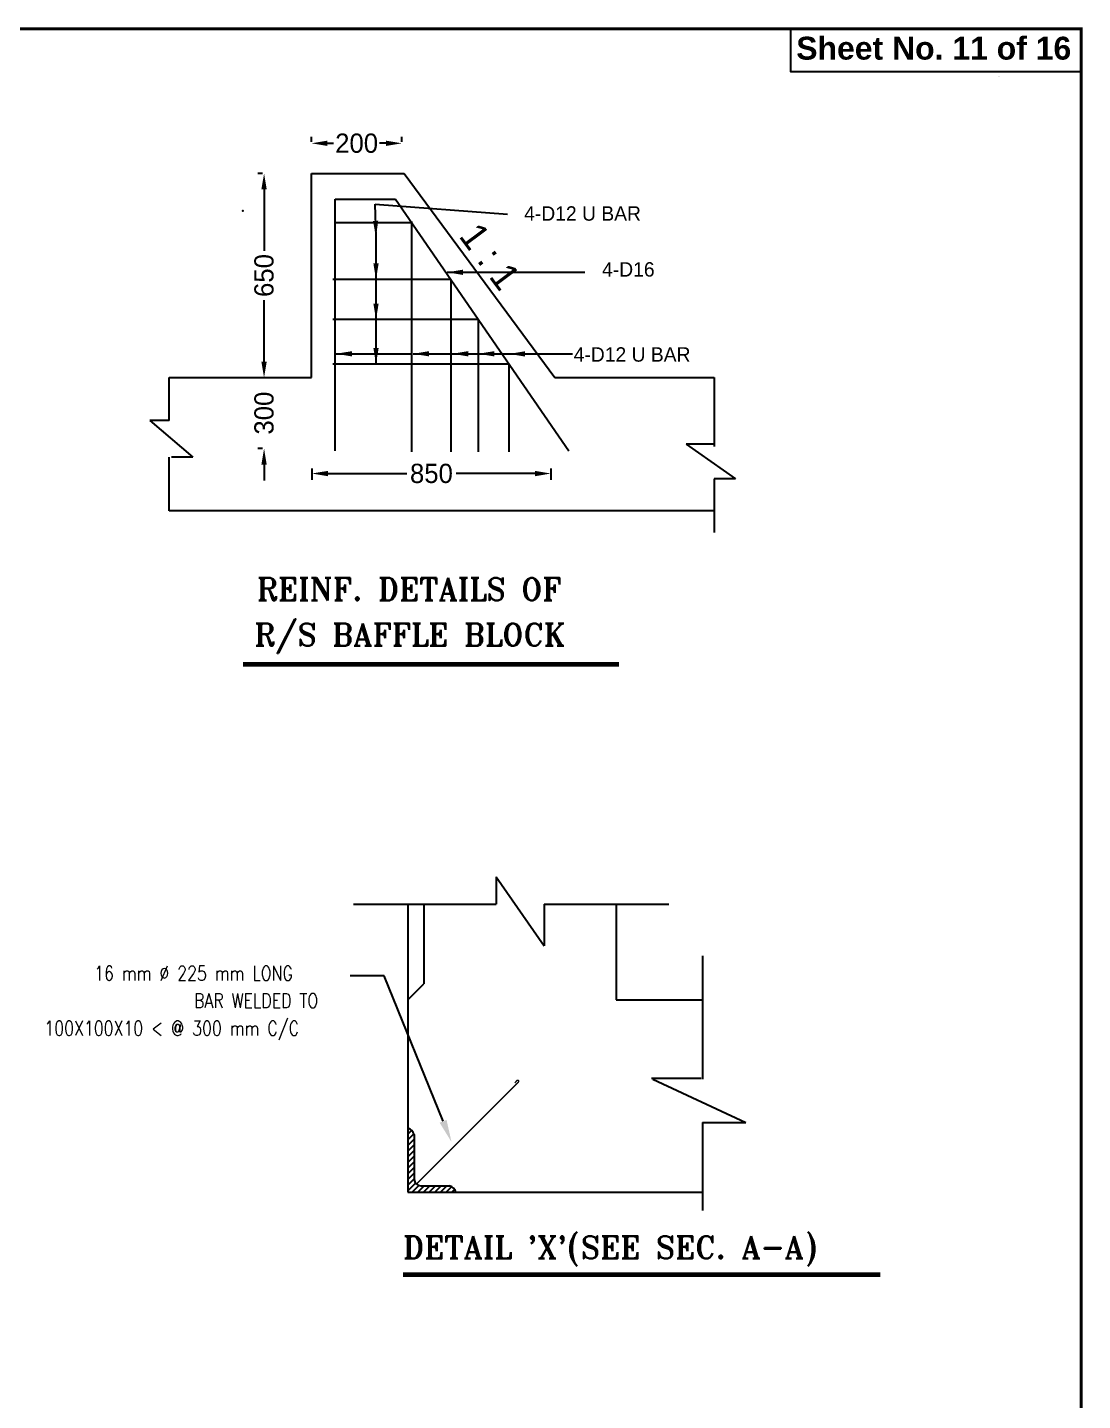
# Model space of a CAD drawing. Extents: x -377620 to 406987, y -326460 to -226264.
# Drawn here: x 324668 to 341131, y -249997 to -228582 of the extents above; entities that cross this region are included whole.
import ezdxf

# ---------------------------------------------------------------- set-up
doc = ezdxf.new("R2010")
doc.units = 0
doc.header["$LTSCALE"] = 300
doc.header["$MEASUREMENT"] = 0
doc.layers.get('DEFPOINTS').update_dxf_attribs({"linetype": 'CONTINUOUS'})
doc.layers.add('LINE', color=7, linetype='CONTINUOUS')
doc.styles.add('BIG', font='ROMANT.SHX')
doc.styles.add('ROMANS', font='romans.shx', dxfattribs={"width": 0.8, "height": 100})
doc.dimstyles.new('3', dxfattribs={"dimtxt": 225, "dimasz": 350, "dimexe": 100, "dimexo": 25, "dimgap": 9, "dimtad": 0, "dimdec": 0, "dimzin": 0, "dimdsep": 46, "dimtxsty": 'Standard', "dimcen": 0, "dimclrd": 5, "dimclre": 6, "dimclrt": 256, "dimadec": 0, "dimazin": 0, "dimtfac": 1, "dimtdec": 0, "dimtofl": 0, "dimtmove": 2, "dimatfit": 3, "dimfxl": 1, "dimtolj": 1, "dimtzin": 0, "dimarcsym": 0})

# ---------------------------------------------------------------- blocks, each defined once
blk = doc.blocks.new('*D35')
at = {"layer": 'DEFPOINTS', "color": 0}
for p in [(329099, -230389), (330510, -230389), (330510, -230389)]:
    blk.add_point(p, dxfattribs=at)
at = {"layer": 'LINE', "color": 7, "lineweight": -2}
for p, q in [((329099, -230364), (329099, -230289)), ((329349, -230389), (329445, -230389)), ((330260, -230389), (330163, -230389)), ((330510, -230364), (330510, -230289))]:
    blk.add_line(p, q, dxfattribs=at)
at = {"layer": 'LINE', "color": 7}
for points in [[(329349, -230347), (329349, -230430), (329099, -230389)], [(330260, -230347), (330260, -230430), (330510, -230389)]]:
    blk.add_solid(points, dxfattribs=at)
at = {"layer": 'LINE', "color": 7, "insert": (329804, -230389), "char_height": 300, "attachment_point": 5}
blk.add_mtext('\\A1;200', dxfattribs=at)
blk = doc.blocks.new('*D42')
at = {"layer": 'DEFPOINTS', "color": 0}
for p in [(328360, -234044), (328360, -235150), (328360, -235150)]:
    blk.add_point(p, dxfattribs=at)
at = {"layer": 'LINE', "color": 7, "lineweight": -2}
for p, q in [((328360, -233794), (328360, -233544)), ((328335, -234044), (328260, -234044)), ((328335, -235150), (328260, -235150)), ((328360, -235400), (328360, -235650))]:
    blk.add_line(p, q, dxfattribs=at)
at = {"layer": 'LINE', "color": 7}
for points in [[(328318, -233794), (328401, -233794), (328360, -234044)], [(328318, -235400), (328401, -235400), (328360, -235150)]]:
    blk.add_solid(points, dxfattribs=at)
at = {"layer": 'LINE', "color": 7, "insert": (328360, -234597), "char_height": 300, "attachment_point": 5, "rotation": 90}
blk.add_mtext('\\A1;300', dxfattribs=at)
blk = doc.blocks.new('*D43')
at = {"layer": 'DEFPOINTS', "color": 0}
for p in [(329105, -235435), (329105, -235539), (332836, -235435)]:
    blk.add_point(p, dxfattribs=at)
at = {"layer": 'LINE', "color": 7, "lineweight": -2}
for p, q in [((329105, -235460), (329105, -235639)), ((329355, -235539), (330587, -235539)), ((332586, -235539), (331355, -235539)), ((332836, -235460), (332836, -235639))]:
    blk.add_line(p, q, dxfattribs=at)
at = {"layer": 'LINE', "color": 7}
for points in [[(329355, -235498), (329355, -235581), (329105, -235539)], [(332586, -235498), (332586, -235581), (332836, -235539)]]:
    blk.add_solid(points, dxfattribs=at)
at = {"layer": 'LINE', "color": 7, "insert": (330971, -235539), "char_height": 300, "attachment_point": 5}
blk.add_mtext('\\A1;850', dxfattribs=at)
blk = doc.blocks.new('*D44')
at = {"layer": 'DEFPOINTS', "color": 0}
for p in [(328360, -230858), (328360, -230858), (328360, -234044)]:
    blk.add_point(p, dxfattribs=at)
at = {"layer": 'LINE', "color": 7, "lineweight": -2}
for p, q in [((328335, -230858), (328260, -230858)), ((328360, -231108), (328360, -232067)), ((328360, -233794), (328360, -232835)), ((328335, -234044), (328260, -234044))]:
    blk.add_line(p, q, dxfattribs=at)
at = {"layer": 'LINE', "color": 7}
for points in [[(328318, -231108), (328401, -231108), (328360, -230858)], [(328318, -233794), (328401, -233794), (328360, -234044)]]:
    blk.add_solid(points, dxfattribs=at)
at = {"layer": 'LINE', "color": 7, "insert": (328360, -232451), "char_height": 300, "attachment_point": 5, "rotation": 90}
blk.add_mtext('\\A1;650', dxfattribs=at)

msp = doc.modelspace()

# ---------------------------------------------------------------- linework, layer by layer
at = {"layer": 'LINE', "color": 7}
for p, q in [((329098.6708, -234043.8886), (329098.6708, -230858.2865)), ((329098.6708, -230858.2865), (330543.3276, -230858.2865)), ((330543.3276, -230858.2865), (332895.0942, -234043.8886)), ((329468.2341, -235183.9988), (329468.2341, -231260.6784)), ((329468.2341, -231260.6784), (330408.9408, -231260.6784)), ((330408.9408, -231260.6784), (333113.1151, -235183.9988)), ((330661.8727, -231627.6417), (329468.2341, -231627.6417)), ((330661.8727, -231610.9967), (330661.8727, -235200.5027)), ((331271.9712, -232512.7963), (329434.6376, -232512.7963)), ((331271.9712, -232512.7963), (331271.9712, -235200.5027)), ((331702.6114, -233137.5855), (329434.6376, -233137.5855)), ((331702.6114, -233137.5855), (331702.6114, -235200.5027)), ((332181.169, -233831.8954), (329434.6376, -233831.8954)), ((332181.169, -233831.8954), (332181.169, -235200.5027)), ((326881.2909, -234714.5417), (326881.2909, -234043.8886)), ((326881.2909, -234043.8886), (329098.6708, -234043.8886)), ((332895.0942, -234043.8886), (335381.2474, -234043.8886)), ((335381.2474, -234043.8886), (335381.2474, -235116.9335)), ((326881.2909, -234714.5417), (326578.9209, -234714.5417)), ((326578.9209, -234714.5417), (327250.8542, -235284.5967)), ((334944.4908, -235083.4008), (335717.2142, -235619.9233)), ((335381.2474, -235083.4008), (334944.4908, -235083.4008)), ((326881.2909, -236122.9131), (326881.2909, -235284.5967)), ((327250.8542, -235284.5967), (326914.8874, -235284.5967)), ((335381.2474, -235619.9233), (335381.2474, -236458.2397)), ((335717.2142, -235619.9233), (335381.2474, -235619.9233)), ((335381.2474, -236122.9131), (326881.2909, -236122.9131)), ((331979.0411, -241830.2006), (332728.379, -242903.1614)), ((331979.0411, -241830.2006), (331979.0411, -242254.3944)), ((329756.003, -242254.3944), (331979.0411, -242254.3944)), ((330603.863, -242254.3944), (330603.863, -246749.0249)), ((330853.863, -242254.3944), (330853.863, -243499.0249)), ((332728.379, -242254.3944), (332728.379, -242903.1614)), ((332728.379, -242254.3944), (334676.6595, -242254.3944)), ((333853.863, -242254.3944), (333853.863, -243749.0249)), ((335201.35, -243062.935), (335201.35, -244984.2834)), ((330231.0905, -243373.8378), (329704.097, -243373.8378)), ((331153.2337, -245641.4889), (330231.0905, -243373.8378)), ((330603.863, -243749.0249), (330853.863, -243499.0249)), ((330603.863, -243749.0249), (330603.863, -246749.0249)), ((333853.863, -243749.0249), (335201.35, -243749.0249)), ((334403.3456, -244971.2008), (335177.6619, -244971.2008)), ((334427.0337, -244984.2834), (335875.7546, -245658.003)), ((330603.863, -245753.4546), (330607.1903, -245750.1273)), ((330603.863, -245841.8429), (330662.3648, -245783.3411)), ((330603.863, -245930.2313), (330698.7687, -245835.3255)), ((335201.35, -245658.003), (335201.35, -247030.3948)), ((335201.35, -245658.003), (335875.7546, -245658.003)), ((330603.863, -246018.6196), (330703.863, -245918.6196)), ((330603.863, -246107.0079), (330703.863, -246007.0079)), ((330703.863, -245849.0249), (330703.863, -246549.0249)), ((330603.863, -246195.3963), (330703.863, -246095.3963)), ((330603.863, -246283.7846), (330703.863, -246183.7846)), ((330603.863, -246372.173), (330703.863, -246272.173)), ((330603.863, -246460.5613), (330703.863, -246360.5613)), ((330603.863, -246548.9497), (330703.863, -246448.9497)), ((330603.863, -246637.338), (330703.863, -246537.338)), ((330603.863, -246725.7264), (330724.7037, -246604.8857)), ((330668.9528, -246749.0249), (330775.2135, -246642.7642)), ((330757.3412, -246749.0249), (330857.3412, -246649.0249)), ((330803.863, -246649.0249), (331253.863, -246649.0249)), ((330845.7295, -246749.0249), (330945.7295, -246649.0249)), ((330934.1179, -246749.0249), (331034.1179, -246649.0249)), ((331022.5062, -246749.0249), (331122.5062, -246649.0249)), ((331110.8946, -246749.0249), (331210.8946, -246649.0249)), ((331199.2829, -246749.0249), (331286.2931, -246662.0147)), ((330603.863, -246749.0249), (335201.35, -246749.0249)), ((330703.863, -246749.0249), (331353.863, -246749.0249)), ((331287.6713, -246749.0249), (331332.8695, -246703.8267))]:
    msp.add_line(p, q, dxfattribs=at)
at = {"layer": 'LINE', "color": 7, "lineweight": 40, "const_width": 42.8247}
msp.add_lwpolyline([(280603.958, -271389.4538), (341109.158, -271389.4538), (341109.158, -228603.6338), (280603.958, -228603.6338)], close=True, dxfattribs=at)
at = {"layer": 'LINE'}
msp.add_lwpolyline([(341109.158, -228603.6338), (336575.158, -228603.6338), (336575.158, -229268.6338), (341109.158, -229268.6338)], close=True, dxfattribs=at)
at = {"layer": 'LINE', "color": 7, "const_width": 75}
for points in [[(333899.0829, -238513.7375), (328031.8592, -238513.7375)], [(330528.2635, -248033.1462), (337974.1925, -248033.1462)]]:
    msp.add_lwpolyline(points, dxfattribs=at)
at = {"layer": 'LINE', "color": 7, "const_width": 20}
msp.add_lwpolyline([(330737.9705, -246619.8429), (332328.9607, -245028.8526, 0.9678838557), (332306.4181, -245004.7883, 0.0790692396), (332273.4412, -245044.5118, -2.6524512873)], format="xyb", dxfattribs=at)
at = {"layer": 'LINE', "color": 7}
for centre, radius, start, end in [((338847.6786, -228754.9199), 1138.7484, 329.0412438, 329.07629497), ((330557.0749, -245895.8129), 154.0644, 17.67945021, 72.32054979), ((330703.863, -246549.0249), 0, 270, 0), ((330703.863, -246549.0249), 0, 45, 0), ((330812.6205, -246540.2673), 109.1096, 184.60372019, 265.39627981), ((331218.434, -246784.4539), 139.9866, 14.66036338, 75.33963663)]:
    msp.add_arc(centre, radius, start, end, dxfattribs=at)
msp.add_point((328026.7775, -231443.1156), dxfattribs=at)
msp.add_point((328026.7775, -231443.1156), dxfattribs=at)
msp.add_solid([(331207.27, -245619.5149), (331099.1974, -245663.4628), (331285.0774, -245965.7068)], dxfattribs=at)

# ---------------------------------------------------------------- texts
for s, p in [('4-D12 U BAR', (332417.9109, -231596.0049)), ('4-D16', (333633.5244, -232467.8539)), ('4-D12 U BAR', (333190.6343, -233794.5831))]:
    msp.add_text(s, height=225, dxfattribs=at).set_placement(p)
msp.add_text('1 : 1', height=422.26954, rotation=306.68645395, dxfattribs=at).set_placement((331387.2708, -231837.9018))
at = {"layer": 'LINE', "color": 7, "style": 'BIG'}
for s, p in [('REINF. DETAILS OF ', (328246.694, -237517.6966)), ('R/S BAFFLE BLOCK', (328207.5831, -238225.3909)), ("DETAIL 'X'(SEE SEC. A-A)", (330528.2635, -247782.14))]:
    msp.add_text(s, height=350, dxfattribs=at).set_placement(p)
at = {"layer": 'LINE', "color": 7, "style": 'ROMANS', "width": 0.8}
for s, p in [('16 mm %%c 225 mm LONG ', (325708.544, -243444.3947)), ('BAR WELDED TO', (327267.672, -243872.8345)), ('100X100X10 < @ 300 mm C/C', (324931.4801, -244302.1835))]:
    msp.add_text(s, height=225, dxfattribs=at).set_placement(p)
at = {"layer": 'LINE', "color": 7, "insert": (338808.4472, -229088.6914), "char_height": 356.60793, "width": 18855.950215, "attachment_point": 8}
msp.add_mtext('{\\fArial|b1|i0|c0|p34;Sheet No. 11 of 16}', dxfattribs=at)

# ---------------------------------------------------------------- dimensions: what is measured, and where the dimension line sits
at = {"layer": 'LINE', "color": 7}
for base, p1, p2, angle, text, picture, middle in [((330509.7308, -230388.8294), (329098.6708, -230388.8294), (330509.7308, -230388.8294), 180, '200', '*D35', (329804.2008, -230388.8294)), ((328359.5442, -230858.2865), (328359.5442, -234043.8886), (328359.5442, -230858.2865), 90, '650', '*D44', (328359.5442, -232451.0876)), ((328359.5442, -235150.4662), (328359.5442, -234043.8886), (328359.5442, -235150.4662), 90, '300', '*D42', (328359.5442, -234597.1774)), ((329105.3321, -235539.446), (332836.1313, -235435.3443), (329105.3321, -235435.3443), 180, '850', '*D43', (330970.7317, -235539.446))]:
    dim = msp.add_linear_dim(base=base, p1=p1, p2=p2, angle=angle, text=text, dimstyle='3', override={"dimtxt": 300, "dimasz": 250, "dimclrd": 7, "dimclre": 7, "dimclrt": 7}, dxfattribs=at)
    dim.commit()
    dim.dimension.update_dxf_attribs({"geometry": picture, "text_midpoint": middle})

# ---------------------------------------------------------------- leaders
for points in [[(330106.5707, -231847.4998), (330092.7984, -231337.859), (332155.9676, -231495.4069)], [(330106.5707, -232512.7963), (330106.5707, -231847.4998)], [(330106.5707, -233137.5855), (330106.5707, -232512.7963)], [(331215.2609, -232400.7885), (333365.4475, -232400.7885)], [(330106.5707, -233831.8954), (330106.5707, -232970.8437)], [(329481.58, -233671.5588), (330661.8727, -233671.5588)], [(330685.1507, -233671.5588), (331338.7634, -233671.5588)], [(331295.2492, -233671.5588), (331948.862, -233671.5588)], [(331702.6114, -233671.5588), (332352.6208, -233671.5588)], [(332181.6394, -233673.5862), (333174.5723, -233673.5862)]]:
    msp.add_leader(points, dimstyle='3', override={"dimtxt": 300, "dimasz": 250, "dimclrd": 7, "dimclre": 7, "dimclrt": 7}, dxfattribs=at)

doc.saveas('drawing.dxf')
